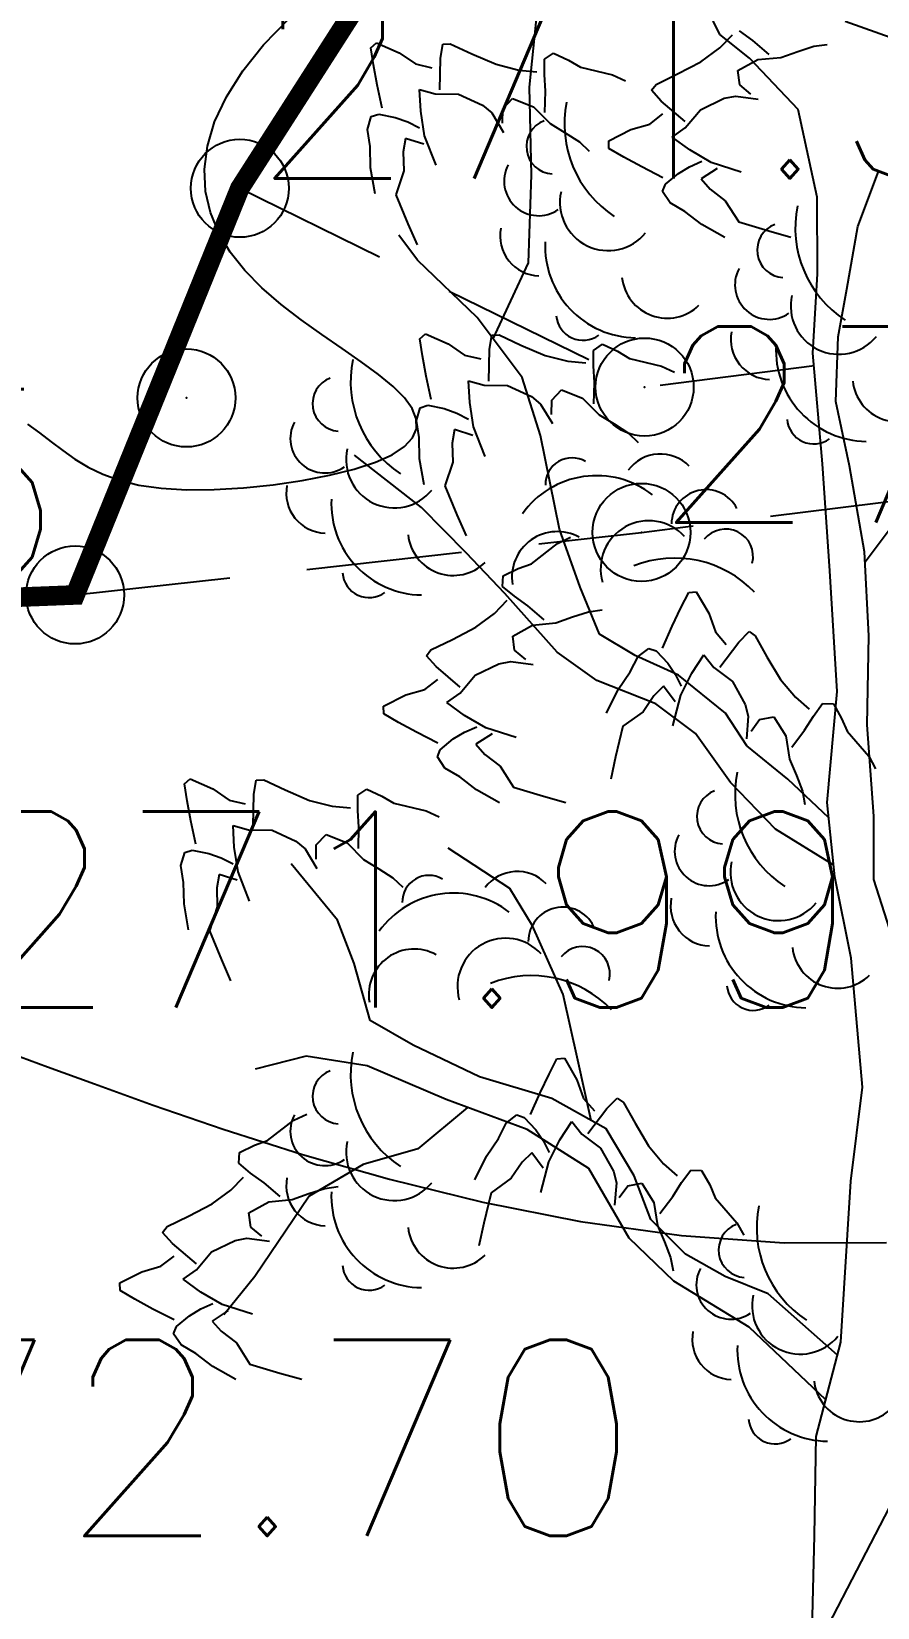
# Model space of a CAD drawing. Header units: millimetres. Extents: x 524954 to 526204, y 9523489 to 9524010.
# Drawn here: x 525398.25 to 525402.57, y 9523712.04 to 9523720.08 of the extents above; entities that cross this region are included whole.
import ezdxf
from ezdxf.enums import TextEntityAlignment as Align

# ---------------------------------------------------------------- set-up
doc = ezdxf.new("R2010")
doc.units = ezdxf.units.MM
doc.header["$PDMODE"] = 32
doc.header["$PDSIZE"] = 0.5
doc.linetypes.add('ACAD_ISO12W100', pattern=[21, 12, -3, 0, -3, 0, -3])
doc.linetypes.add('CACHE2', pattern=[4.7625, 3.175, -1.5875])
for name, color, linetype in [('Arbre', 34, 'ACAD_ISO12W100'), ('Bord Fleuve', 4, 'ACAD_ISO12W100'), ('Caniveau', 5, 'CACHE2'), ('CN_01_00', 3, 'Continuous'), ('CN_02_00', 4, 'Continuous'), ('Route - Bretelle de sortie - Construction', 7, 'Continuous'), ('Route - Bretelle de sortie - Textes - Arcs', 7, 'Continuous'), ('TopoAlt', 3, 'Continuous'), ('TOPOJIS', 7, 'Continuous')]:
    doc.layers.add(name, color=color, linetype=linetype)
doc.styles.add('Cotation', font='arial.ttf')
doc.styles.add('Simplex 1.0', font='Simplex.shx', dxfattribs={"width": 0.99, "height": 1})
doc.dimstyles.new('BRAZZAVILLE', dxfattribs={"dimtxt": 0.15, "dimasz": 0.2, "dimexe": 0.5, "dimexo": 0.5, "dimgap": 0.5, "dimtad": 0, "dimzin": 0, "dimdsep": 46, "dimtxsty": 'Cotation', "dimsah": 1, "dimcen": 0.1, "dimse1": 1, "dimse2": 1, "dimclrd": 1, "dimclre": 256, "dimclrt": 1, "dimaunit": 2, "dimazin": 0, "dimtfac": 1, "dimtdec": 4, "dimtofl": 0, "dimtmove": 0, "dimatfit": 1, "dimfxl": 1, "dimtolj": 1, "dimtzin": 0, "dimlwd": 0, "dimlwe": 0, "dimarcsym": 0})

# ---------------------------------------------------------------- blocks, each defined once
blk = doc.blocks.new('TCPOINT M')
at = {"color": 0}
blk.add_point((0, 0), dxfattribs=at)
at = {"layer": 'TopoAlt', "style": 'Simplex 1.0', "width": 0.99}
blk.add_attdef('ALT', (0.15, 0.15), '', height=1, dxfattribs=at)
blk = doc.blocks.new('v088')
at = {"linetype": 'Continuous'}
for p, q in [((-1.8059, 9.9306), (-1.7492, 10.4915)), ((-0.8352, 10.1996), (-0.9911, 10.5198)), ((-0.6834, 10.0784), (-0.8352, 10.1996)), ((-0.4354, 9.8162), (-0.6834, 10.0784)), ((-1.7966, 9.483), (-1.8059, 9.9306)), ((-0.339, 9.3704), (-0.4354, 9.8162)), ((-0.1306, 9.2193), (-0.0246, 9.5014)), ((-1.8121, 9.0349), (-1.7966, 9.483)), ((-0.337, 8.9787), (-0.339, 9.3704)), ((-2.3783, 9.048), (-2.4742, 9.1766)), ((-0.1861, 8.901), (-0.1306, 9.2193)), ((-2.0737, 8.7558), (-2.3783, 9.048)), ((-1.992, 8.6473), (-1.8121, 9.0349)), ((-0.3597, 8.574), (-0.337, 8.9787)), ((-0.2308, 8.6575), (-0.1861, 8.901)), ((-1.8434, 8.4497), (-2.0737, 8.7558)), ((-0.2426, 8.3277), (-0.2308, 8.6575)), ((-0.3105, 8.0091), (-0.3597, 8.574)), ((-1.7501, 8.1531), (-1.8434, 8.4497)), ((-0.1735, 7.9995), (-0.2426, 8.3277)), ((-1.6531, 7.6763), (-1.7501, 8.1531)), ((-2.3581, 7.786), (-2.6995, 8.0525)), ((-0.2742, 7.4626), (-0.3105, 8.0091)), ((-0.0959, 7.5596), (-0.1735, 7.9995)), ((-0.0934, 7.5087), (0.2621, 7.9837)), ((-2.1294, 7.5544), (-2.3581, 7.786)), ((-1.5474, 7.38), (-1.6531, 7.6763)), ((-0.0745, 7.1309), (-0.0959, 7.5596)), ((-1.9323, 7.3471), (-2.1294, 7.5544)), ((-0.2365, 6.8477), (-0.2742, 7.4626)), ((-1.6648, 7.048), (-1.9323, 7.3471)), ((-1.4491, 7.1395), (-1.5474, 7.38)), ((-1.2665, 7.0314), (-1.4491, 7.1395)), ((-0.0837, 6.6768), (-0.0745, 7.1309)), ((-1.4628, 6.9029), (-1.6648, 7.048)), ((-1.0467, 6.9303), (-1.2665, 7.0314)), ((-0.8063, 6.7363), (-1.0467, 6.9303)), ((-1.1618, 6.7848), (-1.4628, 6.9029)), ((-0.2869, 6.2807), (-0.2365, 6.8477)), ((-0.9597, 6.6336), (-1.1618, 6.7848)), ((-0.6972, 6.5707), (-0.8063, 6.7363)), ((-0.0491, 6.2111), (-0.0837, 6.6768)), ((-0.7803, 6.3824), (-0.9597, 6.6336)), ((-0.4884, 6.4009), (-0.6972, 6.5707)), ((-0.5514, 6.1446), (-0.7803, 6.3824)), ((-0.2789, 6.2036), (-0.4884, 6.4009)), ((-0.2479, 5.9022), (-0.2869, 6.2807)), ((-0.0486, 5.8877), (-0.0491, 6.2111)), ((-0.2539, 5.9607), (-0.5514, 6.1446)), ((-1.9071, 5.8427), (-2.2223, 6.0475)), ((-2.7868, 5.6812), (-3.0229, 5.9686)), ((-0.1646, 5.4873), (-0.2479, 5.9022)), ((0.0846, 5.4676), (-0.0486, 5.8877)), ((-1.7911, 5.6523), (-1.9071, 5.8427)), ((-2.7013, 5.4591), (-2.7868, 5.6812)), ((-1.6346, 5.3011), (-1.7911, 5.6523)), ((-0.1073, 4.8293), (-0.1646, 5.4873)), ((-2.6206, 5.1685), (-2.7013, 5.4591)), ((-1.5592, 4.9668), (-1.6346, 5.3011)), ((-2.4003, 5.0425), (-2.6206, 5.1685)), ((-2.9464, 4.9876), (-3.2062, 4.92)), ((-2.6344, 4.9381), (-2.9464, 4.9876)), ((-2.0611, 4.8817), (-2.4003, 5.0425)), ((-2.2328, 4.7662), (-2.6344, 4.9381)), ((-1.4917, 4.6586), (-1.5592, 4.9668)), ((-1.6919, 4.7713), (-2.0611, 4.8817)), ((-0.1657, 4.3492), (-0.1073, 4.8293)), ((-1.8192, 4.6131), (-2.2328, 4.7662)), ((-1.415, 4.6154), (-1.6919, 4.7713)), ((-2.1227, 4.7254), (-2.3768, 4.5144)), ((-1.5041, 4.4145), (-1.8192, 4.6131)), ((-1.2732, 4.3758), (-1.415, 4.6154)), ((-2.3768, 4.5144), (-2.655, 4.434)), ((-2.655, 4.434), (-2.9315, 4.2727)), ((-1.2976, 4.0581), (-1.5041, 4.4145)), ((-1.1877, 4.1537), (-1.2732, 4.3758)), ((-0.2169, 3.5272), (-0.1657, 4.3492)), ((-2.9315, 4.2727), (-3.209, 3.8627)), ((-1.0099, 3.9771), (-1.1877, 4.1537)), ((-1.0692, 3.839), (-1.2976, 4.0581)), ((-0.8085, 3.8631), (-1.0099, 3.9771)), ((-3.209, 3.8627), (-3.3666, 3.6666)), ((-0.589, 3.7744), (-0.8085, 3.8631)), ((-0.6849, 3.6045), (-1.0692, 3.839)), ((-0.2343, 3.4611), (-0.589, 3.7744)), ((-0.2941, 3.234), (-0.6849, 3.6045)), ((-0.3436, 3.0457), (-0.2169, 3.5272)), ((-0.3518, 2.5418), (-0.3436, 3.0457)), ((-0.3726, 1.7516), (-0.3518, 2.5418))]:
    blk.add_line(p, q, dxfattribs=at)
at = {"color": 3, "linetype": 'Continuous'}
for p, q in [((-0.6662, 10.1688), (-0.7348, 10.218)), ((-2.6162, 10.1323), (-2.587, 10.1577)), ((-2.6028, 10.0456), (-2.6162, 10.1323)), ((-2.587, 10.1577), (-2.4712, 10.1066)), ((-2.2608, 10.0773), (-2.2494, 10.1511)), ((-2.2494, 10.1511), (-2.2113, 10.1522)), ((-2.2113, 10.1522), (-2.101, 10.101)), ((-0.8359, 10.1311), (-0.7709, 10.1978)), ((-0.5833, 10.0982), (-0.6662, 10.1688)), ((-0.4378, 10.1134), (-0.3559, 10.1397)), ((-0.3559, 10.1397), (-0.2873, 10.1487)), ((-2.4712, 10.1066), (-2.3879, 10.0492)), ((-2.2643, 9.9167), (-2.2608, 10.0773)), ((-2.101, 10.101), (-1.977, 10.0475)), ((-1.7305, 9.9947), (-1.7301, 10.0737)), ((-1.7301, 10.0737), (-1.6848, 10.1049)), ((-1.6848, 10.1049), (-1.6075, 10.069)), ((-1.6075, 10.069), (-1.5466, 10.0327)), ((-1.0512, 9.9981), (-0.9313, 10.0604)), ((-0.9313, 10.0604), (-0.8359, 10.1311)), ((-0.7431, 10.0152), (-0.6418, 10.0712)), ((-0.6418, 10.0712), (-0.5231, 10.0829)), ((-0.5231, 10.0829), (-0.4378, 10.1134)), ((-2.5835, 9.9428), (-2.6028, 10.0456)), ((-2.3879, 10.0492), (-2.3057, 10.0298)), ((-1.977, 10.0475), (-1.8618, 10.0181)), ((-1.8618, 10.0181), (-1.7691, 10.0099)), ((-1.7254, 9.9105), (-1.7305, 9.9947)), ((-1.5466, 10.0327), (-1.3822, 9.9939)), ((-1.3822, 9.9939), (-1.316, 9.9632)), ((-1.1606, 9.945), (-1.0512, 9.9981)), ((-0.7336, 9.9427), (-0.7431, 10.0152)), ((-2.5582, 9.8238), (-2.5835, 9.9428)), ((-2.3678, 9.9191), (-2.2883, 9.8969)), ((-2.3619, 9.8077), (-2.3678, 9.9191)), ((-2.2883, 9.8969), (-2.1685, 9.895)), ((-2.1685, 9.895), (-2.0471, 9.8386)), ((-1.7277, 9.8016), (-1.7254, 9.9105)), ((-1.1838, 9.9148), (-1.1606, 9.945)), ((-1.1339, 9.8592), (-1.1838, 9.9148)), ((-0.677, 9.8958), (-0.7336, 9.9427)), ((-2.0471, 9.8386), (-1.9997, 9.7992)), ((-1.9438, 9.7464), (-1.9432, 9.8199)), ((-1.9432, 9.8199), (-1.893, 9.873)), ((-1.893, 9.873), (-1.7856, 9.8299)), ((-1.7856, 9.8299), (-1.7015, 9.7452)), ((-1.0116, 9.755), (-1.1339, 9.8592)), ((-1.0114, 9.724), (-0.9342, 9.8156)), ((-0.9342, 9.8156), (-0.8138, 9.874)), ((-0.8138, 9.874), (-0.7533, 9.8858)), ((-0.7533, 9.8858), (-0.6387, 9.8698)), ((-2.634, 9.7155), (-2.6142, 9.7814)), ((-2.6142, 9.7814), (-2.5764, 9.7933)), ((-2.5764, 9.7933), (-2.4916, 9.7768)), ((-2.4916, 9.7768), (-2.4283, 9.7541)), ((-2.4283, 9.7541), (-2.3676, 9.7232)), ((-2.3419, 9.6831), (-2.3619, 9.8077)), ((-1.9997, 9.7992), (-1.9397, 9.7002)), ((-1.7015, 9.7452), (-1.624, 9.6985)), ((-1.2895, 9.7147), (-1.1923, 9.7429)), ((-1.1923, 9.7429), (-1.1254, 9.7944)), ((-2.6206, 9.6288), (-2.634, 9.7155)), ((-2.4395, 9.6694), (-2.4511, 9.6011)), ((-2.3461, 9.6395), (-2.4395, 9.6694)), ((-2.2831, 9.5325), (-2.3419, 9.6831)), ((-1.624, 9.6985), (-1.5519, 9.6516)), ((-1.5519, 9.6516), (-1.5015, 9.6041)), ((-1.4022, 9.6572), (-1.2895, 9.7147)), ((-1.401, 9.6186), (-1.4022, 9.6572)), ((-1.0789, 9.6763), (-1.0114, 9.724)), ((-0.9888, 9.6106), (-1.0789, 9.6763)), ((-2.6175, 9.52), (-2.6206, 9.6288)), ((-2.4511, 9.6011), (-2.4483, 9.5032)), ((-1.3254, 9.5742), (-1.401, 9.6186)), ((-1.2335, 9.5242), (-1.3254, 9.5742)), ((-0.8796, 9.5473), (-0.9888, 9.6106)), ((-2.5946, 9.3874), (-2.6175, 9.52)), ((-2.4483, 9.5032), (-2.4883, 9.3823)), ((-1.1253, 9.4685), (-1.2335, 9.5242)), ((-1.1132, 9.4352), (-1.0467, 9.4905)), ((-1.0467, 9.4905), (-0.9892, 9.5252)), ((-0.9892, 9.5252), (-0.9269, 9.5527)), ((-0.8484, 9.5165), (-0.9306, 9.463)), ((-0.7257, 9.4976), (-0.8796, 9.5473)), ((-1.1278, 9.3984), (-1.1132, 9.4352)), ((-0.9306, 9.463), (-0.885, 9.4108)), ((-0.885, 9.4108), (-0.8073, 9.3511)), ((-2.4883, 9.3823), (-2.4269, 9.2344)), ((-1.0892, 9.3413), (-1.1278, 9.3984)), ((-1.0136, 9.2969), (-1.0892, 9.3413)), ((-0.8073, 9.3511), (-0.7389, 9.2437)), ((-0.9273, 9.2307), (-1.0136, 9.2969)), ((-2.4269, 9.2344), (-2.3802, 9.1269)), ((-0.81, 9.1646), (-0.9273, 9.2307)), ((-0.7389, 9.2437), (-0.5855, 9.1979)), ((-0.5855, 9.1979), (-0.4727, 9.1661)), ((-2.3661, 8.6466), (-2.3369, 8.6719)), ((-2.3527, 8.5599), (-2.3661, 8.6466)), ((-2.3369, 8.6719), (-2.2212, 8.6209)), ((-2.2212, 8.6209), (-2.1379, 8.5634)), ((-2.0108, 8.5916), (-1.9993, 8.6654)), ((-1.9993, 8.6654), (-1.9613, 8.6665)), ((-1.9613, 8.6665), (-1.8509, 8.6153)), ((-1.8509, 8.6153), (-1.7269, 8.5617)), ((-1.4801, 8.5879), (-1.4347, 8.6192)), ((-1.4347, 8.6192), (-1.3575, 8.5833)), ((-2.3334, 8.4571), (-2.3527, 8.5599)), ((-2.1379, 8.5634), (-2.0557, 8.544)), ((-2.0143, 8.4309), (-2.0108, 8.5916)), ((-1.7269, 8.5617), (-1.6118, 8.5324)), ((-1.6118, 8.5324), (-1.519, 8.5242)), ((-1.4805, 8.509), (-1.4801, 8.5879)), ((-1.3575, 8.5833), (-1.2966, 8.547)), ((-1.2966, 8.547), (-1.1322, 8.5082)), ((-2.3082, 8.3381), (-2.3334, 8.4571)), ((-1.4754, 8.4248), (-1.4805, 8.509)), ((-1.1322, 8.5082), (-1.066, 8.4775)), ((-2.1178, 8.4334), (-2.0382, 8.4112)), ((-2.1118, 8.322), (-2.1178, 8.4334)), ((-2.0382, 8.4112), (-1.9184, 8.4092)), ((-1.9184, 8.4092), (-1.7971, 8.3529)), ((-1.6931, 8.3341), (-1.643, 8.3873)), ((-1.643, 8.3873), (-1.5356, 8.3441)), ((-1.4776, 8.3159), (-1.4754, 8.4248)), ((-2.384, 8.2298), (-2.3641, 8.2956)), ((-2.3641, 8.2956), (-2.3264, 8.3076)), ((-2.3264, 8.3076), (-2.2415, 8.291)), ((-2.2415, 8.291), (-2.1783, 8.2684)), ((-2.0919, 8.1974), (-2.1118, 8.322)), ((-1.7971, 8.3529), (-1.7497, 8.3134)), ((-1.7497, 8.3134), (-1.6897, 8.2145)), ((-1.6937, 8.2606), (-1.6931, 8.3341)), ((-1.5356, 8.3441), (-1.4515, 8.2595)), ((-2.3706, 8.1431), (-2.384, 8.2298)), ((-2.1783, 8.2684), (-2.1175, 8.2375)), ((-1.4515, 8.2595), (-1.374, 8.2128)), ((-1.374, 8.2128), (-1.3019, 8.1659)), ((-2.3674, 8.0343), (-2.3706, 8.1431)), ((-2.1895, 8.1837), (-2.2011, 8.1153)), ((-2.0961, 8.1537), (-2.1895, 8.1837)), ((-2.0331, 8.0467), (-2.0919, 8.1974)), ((-1.3019, 8.1659), (-1.2515, 8.1184)), ((-2.2011, 8.1153), (-2.1982, 8.0174)), ((-2.3445, 7.9016), (-2.3674, 8.0343)), ((-2.1982, 8.0174), (-2.2383, 7.8966)), ((-2.2383, 7.8966), (-2.1768, 7.7487)), ((-2.1768, 7.7487), (-2.1302, 7.6412)), ((-1.7972, 7.4997), (-1.6632, 7.6026)), ((-1.6632, 7.6026), (-1.5976, 7.6345)), ((-1.8638, 7.4754), (-1.7972, 7.4997)), ((-1.9448, 7.3833), (-1.9404, 7.4382)), ((-1.9404, 7.4382), (-1.8638, 7.4754)), ((-1.8839, 7.3331), (-1.9448, 7.3833)), ((-1.8154, 7.2839), (-1.8839, 7.3331)), ((-1.0336, 7.2746), (-0.9936, 7.3527)), ((-0.9936, 7.3527), (-0.9551, 7.3561)), ((-0.9551, 7.3561), (-0.8913, 7.2468)), ((-2.0805, 7.1754), (-1.985, 7.2461)), ((-1.985, 7.2461), (-1.9201, 7.3129)), ((-1.7325, 7.2133), (-1.8154, 7.2839)), ((-1.587, 7.2285), (-1.5051, 7.2548)), ((-1.5051, 7.2548), (-1.4365, 7.2638)), ((-1.0783, 7.18), (-1.0336, 7.2746)), ((-0.8913, 7.2468), (-0.8575, 7.1514)), ((-2.2004, 7.1132), (-2.0805, 7.1754)), ((-1.8923, 7.1303), (-1.791, 7.1862)), ((-1.791, 7.1862), (-1.6722, 7.1979)), ((-1.6722, 7.1979), (-1.587, 7.2285)), ((-1.1277, 7.0688), (-1.0783, 7.18)), ((-2.3098, 7.06), (-2.2004, 7.1132)), ((-1.8828, 7.0578), (-1.8923, 7.1303)), ((-0.8575, 7.1514), (-0.8023, 7.0875)), ((-0.8351, 6.9716), (-0.7381, 7.0997)), ((-0.7381, 7.0997), (-0.6855, 7.1528)), ((-0.6855, 7.1528), (-0.654, 7.1313)), ((-0.654, 7.1313), (-0.5947, 7.0251)), ((-2.333, 7.0298), (-2.3098, 7.06)), ((-2.283, 6.9743), (-2.333, 7.0298)), ((-1.963, 6.9891), (-1.9025, 7.0009)), ((-1.9025, 7.0009), (-1.7879, 6.9849)), ((-1.8262, 7.0109), (-1.8828, 7.0578)), ((-1.2925, 6.9474), (-1.2526, 7.0255)), ((-1.2526, 7.0255), (-1.1978, 7.0672)), ((-1.1978, 7.0672), (-1.1602, 7.0548)), ((-1.1602, 7.0548), (-1.1012, 6.9916)), ((-0.978, 6.9406), (-0.9175, 7.0343)), ((-0.9175, 7.0343), (-0.8661, 6.9697)), ((-0.5947, 7.0251), (-0.5257, 6.909)), ((-2.1607, 6.8701), (-2.283, 6.9743)), ((-2.1606, 6.8391), (-2.0833, 6.9307)), ((-2.0833, 6.9307), (-1.963, 6.9891)), ((-1.3538, 6.8575), (-1.2925, 6.9474)), ((-1.1012, 6.9916), (-1.0633, 6.9361)), ((-1.0633, 6.9361), (-1.0322, 6.8755)), ((-1.0349, 6.828), (-0.978, 6.9406)), ((-0.8661, 6.9697), (-0.7702, 6.8978)), ((-2.4387, 6.8298), (-2.3415, 6.858)), ((-2.3415, 6.858), (-2.2745, 6.9095)), ((-2.228, 6.7914), (-2.1606, 6.8391)), ((-1.413, 6.7366), (-1.3538, 6.8575)), ((-1.122, 6.8741), (-1.1715, 6.8255)), ((-1.0639, 6.7951), (-1.122, 6.8741)), ((-0.7702, 6.8978), (-0.705, 6.781)), ((-0.5257, 6.909), (-0.4496, 6.8178)), ((-2.5514, 6.7723), (-2.4387, 6.8298)), ((-2.5502, 6.7337), (-2.5514, 6.7723)), ((-2.1379, 6.7256), (-2.228, 6.7914)), ((-1.1715, 6.8255), (-1.2266, 6.7446)), ((-1.0757, 6.6715), (-1.0349, 6.828)), ((-0.705, 6.781), (-0.6897, 6.7213)), ((-0.4496, 6.8178), (-0.3793, 6.7567)), ((-0.357, 6.7218), (-0.3104, 6.7855)), ((-0.3104, 6.7855), (-0.2553, 6.7842)), ((-0.2553, 6.7842), (-0.2138, 6.7099)), ((-2.4746, 6.6893), (-2.5502, 6.7337)), ((-2.3827, 6.6392), (-2.4746, 6.6893)), ((-2.0288, 6.6624), (-2.1379, 6.7256)), ((-1.2266, 6.7446), (-1.3299, 6.6702)), ((-0.6897, 6.7213), (-0.6991, 6.6059)), ((-0.6753, 6.6457), (-0.6318, 6.7049)), ((-0.6318, 6.7049), (-0.56, 6.7185)), ((-0.56, 6.7185), (-0.4983, 6.6206)), ((-0.4022, 6.6506), (-0.357, 6.7218)), ((-0.2138, 6.7099), (-0.1857, 6.6447)), ((-2.2745, 6.5836), (-2.3827, 6.6392)), ((-2.2624, 6.5503), (-2.1959, 6.6055)), ((-2.1959, 6.6055), (-2.1384, 6.6402)), ((-2.1384, 6.6402), (-2.076, 6.6678)), ((-1.9976, 6.6315), (-2.0798, 6.5781)), ((-1.8748, 6.6127), (-2.0288, 6.6624)), ((-1.3299, 6.6702), (-1.3669, 6.5144)), ((-0.4983, 6.6206), (-0.4798, 6.5027)), ((-0.4679, 6.5637), (-0.4022, 6.6506)), ((-0.1857, 6.6447), (-0.0753, 6.5169)), ((-2.2769, 6.5134), (-2.2624, 6.5503)), ((-2.2384, 6.4564), (-2.2769, 6.5134)), ((-2.0798, 6.5781), (-2.0342, 6.5259)), ((-2.0342, 6.5259), (-1.9565, 6.4662)), ((-1.3669, 6.5144), (-1.3922, 6.3999)), ((-0.0753, 6.5169), (-0.0397, 6.4532)), ((-2.1628, 6.412), (-2.2384, 6.4564)), ((-1.9565, 6.4662), (-1.8881, 6.3588)), ((-0.4798, 6.5027), (-0.4444, 6.4194)), ((-3.5682, 6.3771), (-3.539, 6.4025)), ((-3.5548, 6.2904), (-3.5682, 6.3771)), ((-3.539, 6.4025), (-3.4232, 6.3514)), ((-3.2129, 6.3221), (-3.2014, 6.3959)), ((-3.2014, 6.3959), (-3.1633, 6.397)), ((-3.1633, 6.397), (-3.053, 6.3458)), ((-2.0765, 6.3457), (-2.1628, 6.412)), ((-1.8881, 6.3588), (-1.7347, 6.313)), ((-0.4444, 6.4194), (-0.4135, 6.3391)), ((-3.5355, 6.1876), (-3.5548, 6.2904)), ((-3.4232, 6.3514), (-3.3399, 6.2939)), ((-3.3399, 6.2939), (-3.2577, 6.2746)), ((-3.2164, 6.1615), (-3.2129, 6.3221)), ((-3.053, 6.3458), (-2.929, 6.2922)), ((-2.929, 6.2922), (-2.8139, 6.2629)), ((-2.6826, 6.2395), (-2.6821, 6.3185)), ((-2.6821, 6.3185), (-2.6368, 6.3497)), ((-2.6368, 6.3497), (-2.5596, 6.3138)), ((-2.5596, 6.3138), (-2.4986, 6.2775)), ((-2.4986, 6.2775), (-2.3343, 6.2387)), ((-1.9592, 6.2797), (-2.0765, 6.3457)), ((-1.7347, 6.313), (-1.6219, 6.2812)), ((-0.4135, 6.3391), (-0.4006, 6.2711)), ((-2.8139, 6.2629), (-2.7211, 6.2547)), ((-2.6774, 6.1553), (-2.6826, 6.2395)), ((-2.3343, 6.2387), (-2.2681, 6.208)), ((-3.5103, 6.0686), (-3.5355, 6.1876)), ((-3.3198, 6.1639), (-3.2403, 6.1417)), ((-3.3139, 6.0525), (-3.3198, 6.1639)), ((-3.2403, 6.1417), (-3.1205, 6.1398)), ((-3.1205, 6.1398), (-2.9991, 6.0834)), ((-2.8952, 6.0647), (-2.845, 6.1178)), ((-2.845, 6.1178), (-2.7377, 6.0747)), ((-2.6797, 6.0464), (-2.6774, 6.1553)), ((-3.5662, 6.0262), (-3.5284, 6.0381)), ((-3.5284, 6.0381), (-3.4436, 6.0215)), ((-3.294, 5.9279), (-3.3139, 6.0525)), ((-2.9991, 6.0834), (-2.9517, 6.044)), ((-2.9517, 6.044), (-2.8917, 5.945)), ((-2.8958, 5.9912), (-2.8952, 6.0647)), ((-2.7377, 6.0747), (-2.6536, 5.99)), ((-3.5861, 5.9603), (-3.5662, 6.0262)), ((-3.5727, 5.8736), (-3.5861, 5.9603)), ((-3.4436, 6.0215), (-3.3804, 5.9989)), ((-3.3804, 5.9989), (-3.3196, 5.968)), ((-2.6536, 5.99), (-2.576, 5.9433)), ((-3.5695, 5.7648), (-3.5727, 5.8736)), ((-3.3915, 5.9142), (-3.4031, 5.8459)), ((-3.2981, 5.8843), (-3.3915, 5.9142)), ((-3.2352, 5.7773), (-3.294, 5.9279)), ((-2.576, 5.9433), (-2.5039, 5.8964)), ((-2.5039, 5.8964), (-2.4536, 5.8489)), ((-3.4031, 5.8459), (-3.4003, 5.748)), ((-3.5466, 5.6322), (-3.5695, 5.7648)), ((-3.4003, 5.748), (-3.4403, 5.6271)), ((-3.4403, 5.6271), (-3.3789, 5.4792)), ((-3.3789, 5.4792), (-3.3323, 5.3717)), ((-1.7068, 4.8945), (-1.6668, 4.9726)), ((-1.6668, 4.9726), (-1.6283, 4.976)), ((-1.6283, 4.976), (-1.5645, 4.8667)), ((-1.7514, 4.7999), (-1.7068, 4.8945)), ((-1.5645, 4.8667), (-1.5307, 4.7714)), ((-1.8008, 4.6887), (-1.7514, 4.7999)), ((-1.5307, 4.7714), (-1.4755, 4.7074)), ((-1.4112, 4.7196), (-1.3587, 4.7727)), ((-1.3587, 4.7727), (-1.3272, 4.7513)), ((-1.3272, 4.7513), (-1.2679, 4.6451)), ((-3.0095, 4.66), (-2.9439, 4.6918)), ((-1.9257, 4.6454), (-1.871, 4.6871)), ((-1.871, 4.6871), (-1.8334, 4.6747)), ((-1.8334, 4.6747), (-1.7744, 4.6115)), ((-1.5083, 4.5916), (-1.4112, 4.7196)), ((-3.1435, 4.5571), (-3.0095, 4.66)), ((-1.9657, 4.5674), (-1.9257, 4.6454)), ((-1.7744, 4.6115), (-1.7365, 4.5561)), ((-1.6512, 4.5605), (-1.5907, 4.6542)), ((-1.5907, 4.6542), (-1.5392, 4.5896)), ((-1.5392, 4.5896), (-1.4434, 4.5178)), ((-1.2679, 4.6451), (-1.1988, 4.529)), ((-3.2867, 4.4956), (-3.2101, 4.5328)), ((-3.2101, 4.5328), (-3.1435, 4.5571)), ((-2.0269, 4.4774), (-1.9657, 4.5674)), ((-1.7365, 4.5561), (-1.7054, 4.4954)), ((-1.7081, 4.4479), (-1.6512, 4.5605)), ((-1.4434, 4.5178), (-1.3781, 4.401)), ((-1.1988, 4.529), (-1.1228, 4.4377)), ((-3.2911, 4.4407), (-3.2867, 4.4956)), ((-3.2303, 4.3905), (-3.2911, 4.4407)), ((-2.0862, 4.3565), (-2.0269, 4.4774)), ((-1.8447, 4.4455), (-1.8998, 4.3645)), ((-1.7952, 4.494), (-1.8447, 4.4455)), ((-1.7371, 4.415), (-1.7952, 4.494)), ((-1.7488, 4.2914), (-1.7081, 4.4479)), ((-1.1228, 4.4377), (-1.0524, 4.3767)), ((-3.3314, 4.3035), (-3.2664, 4.3702)), ((-3.1617, 4.3413), (-3.2303, 4.3905)), ((-1.8998, 4.3645), (-2.0031, 4.2901)), ((-1.3781, 4.401), (-1.3629, 4.3412)), ((-1.0302, 4.3418), (-0.9835, 4.4054)), ((-0.9835, 4.4054), (-0.9285, 4.4041)), ((-0.9285, 4.4041), (-0.8869, 4.3298)), ((-3.4268, 4.2328), (-3.3314, 4.3035)), ((-3.0788, 4.2707), (-3.1617, 4.3413)), ((-3.0186, 4.2553), (-2.9333, 4.2859)), ((-2.9333, 4.2859), (-2.8514, 4.3121)), ((-2.8514, 4.3121), (-2.7828, 4.3211)), ((-2.0031, 4.2901), (-2.0401, 4.1343)), ((-1.3629, 4.3412), (-1.3723, 4.2259)), ((-1.3485, 4.2656), (-1.3049, 4.3248)), ((-1.3049, 4.3248), (-1.2331, 4.3384)), ((-1.2331, 4.3384), (-1.1715, 4.2405)), ((-1.1411, 4.1837), (-1.0754, 4.2705)), ((-1.0754, 4.2705), (-1.0302, 4.3418)), ((-0.8869, 4.3298), (-0.8589, 4.2646)), ((-0.8589, 4.2646), (-0.7485, 4.1368)), ((-3.5467, 4.1705), (-3.4268, 4.2328)), ((-3.2386, 4.1877), (-3.1373, 4.2436)), ((-3.2291, 4.1152), (-3.2386, 4.1877)), ((-3.1373, 4.2436), (-3.0186, 4.2553)), ((-1.1715, 4.2405), (-1.153, 4.1227)), ((-3.6793, 4.0872), (-3.6561, 4.1174)), ((-3.6561, 4.1174), (-3.5467, 4.1705)), ((-3.1725, 4.0683), (-3.2291, 4.1152)), ((-2.0401, 4.1343), (-2.0653, 4.0199)), ((-1.153, 4.1227), (-1.1176, 4.0393)), ((-0.7485, 4.1368), (-0.7129, 4.0731)), ((-3.6294, 4.0317), (-3.6793, 4.0872)), ((-3.5071, 3.9275), (-3.6294, 4.0317)), ((-3.4297, 3.988), (-3.3093, 4.0465)), ((-3.3093, 4.0465), (-3.2488, 4.0583)), ((-3.2488, 4.0583), (-3.1342, 4.0423)), ((-1.1176, 4.0393), (-1.0867, 3.9591)), ((-3.6878, 3.9154), (-3.6208, 3.9668)), ((-3.5069, 3.8964), (-3.4297, 3.988)), ((-1.0867, 3.9591), (-1.0738, 3.891)), ((-3.8977, 3.8297), (-3.785, 3.8871)), ((-3.785, 3.8871), (-3.6878, 3.9154)), ((-3.5743, 3.8488), (-3.5069, 3.8964)), ((-3.8965, 3.791), (-3.8977, 3.8297)), ((-3.8209, 3.7466), (-3.8965, 3.791)), ((-3.4842, 3.783), (-3.5743, 3.8488)), ((-3.3751, 3.7197), (-3.4842, 3.783)), ((-3.729, 3.6966), (-3.8209, 3.7466)), ((-3.4847, 3.6976), (-3.4223, 3.7252)), ((-3.2212, 3.6701), (-3.3751, 3.7197)), ((-3.6208, 3.641), (-3.729, 3.6966)), ((-3.6087, 3.6076), (-3.5422, 3.6629)), ((-3.5422, 3.6629), (-3.4847, 3.6976)), ((-3.3439, 3.6889), (-3.4261, 3.6355)), ((-3.4261, 3.6355), (-3.3805, 3.5833)), ((-3.6232, 3.5708), (-3.6087, 3.6076)), ((-3.5847, 3.5138), (-3.6232, 3.5708)), ((-3.3805, 3.5833), (-3.3028, 3.5236)), ((-3.5091, 3.4694), (-3.5847, 3.5138)), ((-3.4228, 3.4031), (-3.5091, 3.4694)), ((-3.3028, 3.5236), (-3.2344, 3.4162)), ((-3.3055, 3.337), (-3.4228, 3.4031)), ((-3.2344, 3.4162), (-3.081, 3.3703)), ((-3.081, 3.3703), (-2.9682, 3.3386))]:
    blk.add_line(p, q, dxfattribs=at)
for centre, major_axis, start_param, end_param in [((-1.0632, 9.7428), (0.3995, 0.3995), 2.158504, 3.344219), ((-1.6825, 9.6282), (-0.099, 0.099), -0.421529, 2.292047), ((-1.7599, 9.4514), (-0.1246, 0.1246), 0.293965, 2.957824), ((-1.4053, 9.3432), (0.1741, 0.1741), 2.133893, 4.816631), ((0.1148, 9.2139), (-0.3995, 0.3995), 0.587708, 1.773422), ((-1.7527, 9.1724), (-0.1445, 0.1445), 0.590553, 2.325666), ((-0.5045, 9.0993), (0.099, 0.099), 1.149268, 3.862844), ((-1.2605, 9.1191), (0.3298, 0.3298), 2.307735, 3.914618), ((-1.1039, 8.9843), (0.1641, 0.1641), 2.463212, 4.701636), ((-0.5819, 8.9225), (0.1246, 0.1246), 1.864761, 4.52862), ((-0.2273, 8.8143), (0.1741, 0.1741), 2.133893, 4.816631), ((-1.5338, 8.7756), (0.0964, 0.0964), 2.435534, 4.557933), ((-0.5746, 8.6435), (0.1445, 0.1445), 2.161349, 3.896462), ((-0.0825, 8.5902), (0.3298, 0.3298), 2.307735, 3.914618), ((-2.1547, 8.4302), (0.3995, 0.3995), 2.158504, 3.344219), ((-2.774, 8.3155), (-0.099, 0.099), -0.421529, 2.292047), ((0.0741, 8.4554), (0.1641, 0.1641), 2.463212, 4.701636), ((-2.8514, 8.1388), (-0.1246, 0.1246), 0.293965, 2.957824), ((-0.3558, 8.2467), (0.0964, 0.0964), 2.435534, 4.557933), ((-2.4968, 8.0306), (0.1741, 0.1741), 2.133893, 4.816631), ((-1.5891, 7.9031), (0.0964, 0.0964), 0.254619, 2.377018), ((-1.1385, 7.8551), (-0.1445, 0.1445), 4.692823, 6.427936), ((-1.4642, 7.4823), (0.3298, 0.3298), 0.12682, 1.733702), ((-2.8441, 7.8598), (-0.1445, 0.1445), 0.590553, 2.325666), ((-0.9057, 7.7012), (0.1246, 0.1246), 5.967031, 8.63089), ((-2.352, 7.8064), (0.3298, 0.3298), 2.307735, 3.914618), ((-1.1975, 7.4726), (-0.1741, 0.1741), 4.665366, 7.348105), ((-2.1954, 7.6717), (0.1641, 0.1641), 2.463212, 4.701636), ((-1.6643, 7.4312), (-0.1641, 0.1641), -1.288499, 0.949924), ((-0.8052, 7.5365), (-0.099, 0.099), 3.680741, 6.394318), ((-1.0661, 6.9632), (-0.3995, 0.3995), 4.689978, 5.875693), ((-2.6253, 7.463), (0.0964, 0.0964), 2.435534, 4.557933), ((-0.1929, 6.3242), (-0.3995, 0.3995), 0.587708, 1.773422), ((-0.8122, 6.2095), (-0.099, 0.099), -0.421529, 2.292047), ((-0.8896, 6.0328), (0.1246, 0.1246), 1.864761, 4.52862), ((-0.535, 5.9246), (0.1741, 0.1741), 2.133893, 4.816631), ((-2.32, 5.773), (0.0964, 0.0964), 0.254619, 2.377018), ((-1.8693, 5.7251), (0.1445, 0.1445), 6.263619, 7.998733), ((-2.1951, 5.3523), (0.3298, 0.3298), 0.12682, 1.733702), ((-0.8824, 5.7538), (-0.1445, 0.1445), 0.590553, 2.325666), ((-1.6366, 5.5711), (-0.1246, 0.1246), 4.396235, 7.060094), ((-0.3902, 5.7004), (0.3298, 0.3298), 2.307735, 3.914618), ((-1.9284, 5.3425), (0.1741, 0.1741), 6.236163, 8.918901), ((-1.536, 5.4064), (0.099, 0.099), 5.251538, 7.965114), ((-2.3952, 5.3012), (-0.1641, 0.1641), -1.288499, 0.949924), ((-0.2336, 5.5657), (-0.1641, 0.1641), 0.892416, 3.130839), ((-1.7969, 4.8332), (0.3995, 0.3995), 6.260774, 7.446489), ((-0.6635, 5.357), (0.0964, 0.0964), 2.435534, 4.557933), ((-2.1547, 4.8961), (-0.3995, 0.3995), 0.587708, 1.773422), ((-2.774, 4.7815), (-0.099, 0.099), -0.421529, 2.292047), ((-2.8514, 4.6047), (-0.1246, 0.1246), 0.293965, 2.957824), ((-2.4968, 4.4965), (0.1741, 0.1741), 2.133893, 4.816631), ((-2.8441, 4.3258), (-0.1445, 0.1445), 0.590553, 2.325666), ((-2.352, 4.2724), (0.3298, 0.3298), 2.307735, 3.914618), ((-0.0823, 4.1124), (0.3995, 0.3995), 2.158504, 3.344219), ((-2.1954, 4.1377), (0.1641, 0.1641), 2.463212, 4.701636), ((-0.7016, 3.9977), (0.099, 0.099), 1.149268, 3.862844), ((-2.6253, 3.929), (0.0964, 0.0964), 2.435534, 4.557933), ((-0.779, 3.821), (0.1246, 0.1246), 1.864761, 4.52862), ((-0.4244, 3.7128), (0.1741, 0.1741), 2.133893, 4.816631), ((-0.7718, 3.542), (-0.1445, 0.1445), 0.590553, 2.325666), ((-0.2796, 3.4886), (0.3298, 0.3298), 2.307735, 3.914618), ((-0.1231, 3.3539), (0.1641, 0.1641), 2.463212, 4.701636), ((-0.5529, 3.1452), (0.0964, 0.0964), 2.435534, 4.557933)]:
    blk.add_ellipse(centre, major_axis=major_axis, ratio=1, start_param=start_param, end_param=end_param, dxfattribs=at)
blk = doc.blocks.new('*D61')
at = {"layer": 'Defpoints', "color": 0, "transparency": 16777216}
for p in [(525446.5789, 9523699.6918), (525365.7433, 9523685.9106), (525427.473, 9523657.7743)]:
    blk.add_point(p, dxfattribs=at)
at = {"layer": 'Route - Bretelle de sortie - Construction', "color": 1, "lineweight": 0, "transparency": 16777216}
for p, q in [((525365.9507, 9523686.3656), (525385.0566, 9523728.283)), ((525387.579, 9523726.5838), (525399.8001, 9523721.0135)), ((525443.8491, 9523700.936), (525431.628, 9523706.5064)), ((525427.6803, 9523658.2293), (525446.7862, 9523700.1467))]:
    blk.add_line(p, q, dxfattribs=at)
at = {"layer": 'Route - Bretelle de sortie - Construction', "color": 1, "transparency": 16777216}
for points in [[(525387.7864, 9523727.0388), (525387.3716, 9523726.1289), (525384.8492, 9523727.8281)], [(525444.0564, 9523701.391), (525443.6417, 9523700.4811), (525446.5789, 9523699.6918)]]:
    blk.add_solid(points, dxfattribs=at)
at = {"layer": 'Route - Bretelle de sortie - Construction', "color": 1, "transparency": 16777216, "insert": (525415.714, 9523713.7599), "char_height": 3, "attachment_point": 5, "rotation": 335.49657, "style": 'Cotation'}
blk.add_mtext("\\A1;Zone d'acélération\\P70.00 m", dxfattribs=at)

msp = doc.modelspace()

# ---------------------------------------------------------------- hatches: boundary and pattern name
at = {"layer": 'Bord Fleuve', "ltscale": 0.5}
h = msp.add_hatch(dxfattribs=at)
h.set_pattern_fill('ANSI33', color=135, scale=2, angle=15, style=0)
edge = h.paths.add_edge_path()
edge.add_line((525439.3507, 9523820.3804), (525429.4285, 9523796.0204))
edge.add_line((525429.4285, 9523796.0204), (525428.8842, 9523788.1014))
edge.add_line((525428.8842, 9523788.1014), (525428.3528, 9523783.6129))
edge.add_line((525428.3528, 9523783.6129), (525432.3447, 9523771.0442))
edge.add_line((525432.3447, 9523771.0442), (525425.1553, 9523761.3956))
edge.add_line((525425.1553, 9523761.3956), (525425.603, 9523757.8565))
edge.add_line((525425.603, 9523757.8565), (525425.3921, 9523752.7675))
edge.add_line((525425.3921, 9523752.7675), (525425.5312, 9523737.2692))
edge.add_line((525425.5312, 9523737.2692), (525420.1733, 9523734.2416))
edge.add_line((525420.1733, 9523734.2416), (525409.2311, 9523730.8373))
edge.add_line((525409.2311, 9523730.8373), (525403.1497, 9523725.2617))
edge.add_line((525403.1497, 9523725.2617), (525399.3115, 9523719.2787))
edge.add_line((525399.3115, 9523719.2787), (525398.4707, 9523717.2039))
edge.add_line((525398.4707, 9523717.2039), (525387.3234, 9523716.7674))
edge.add_line((525387.3234, 9523716.7674), (525379.7428, 9523715.4168))
edge.add_line((525439.3507, 9523820.3804), (525412.0291, 9523831.392))
edge.add_line((525412.0291, 9523831.392), (525397.6744, 9523844.8293))
edge.add_line((525397.6744, 9523844.8293), (525370.0416, 9523852.8917))
edge.add_line((525370.0416, 9523852.8917), (525354.138, 9523871.2241))
edge.add_line((525335.0465, 9523740.9341), (525335.464, 9523745.7879))
edge.add_line((525335.464, 9523745.7879), (525334.8238, 9523749.4829))
edge.add_line((525334.8238, 9523749.4829), (525332.9783, 9523755.8789))
edge.add_line((525332.9783, 9523755.8789), (525332.0897, 9523761.9372))
edge.add_line((525332.0897, 9523761.9372), (525333.4824, 9523768.6592))
edge.add_line((525333.4824, 9523768.6592), (525335.7546, 9523783.4262))
edge.add_line((525335.7546, 9523783.4262), (525345.5673, 9523814.1674))
edge.add_line((525345.5673, 9523814.1674), (525355.2016, 9523841.7229))
edge.add_line((525355.2016, 9523841.7229), (525358.1589, 9523858.2542))
edge.add_line((525358.1589, 9523858.2542), (525357.8909, 9523860.4348))
edge.add_line((525357.8909, 9523860.4348), (525354.138, 9523871.2241))
edge.add_line((525335.0725, 9523740.9319), (525368.6438, 9523722.0724))
edge.add_line((525368.6438, 9523722.0724), (525369.7487, 9523720.9808))
edge.add_line((525369.7487, 9523720.9808), (525379.7428, 9523715.4168))

# ---------------------------------------------------------------- linework, layer by layer
at = {"layer": 'Bord Fleuve', "ltscale": 0.35, "flags": 128}
msp.add_lwpolyline([(525439.3507, 9523820.3804, 0.1, 0.1, 0), (525429.4285, 9523796.0204, 0.1, 0.1, 0), (525428.8842, 9523788.1014, 0.1, 0.1, 0), (525428.3528, 9523783.6129, 0.1, 0.1, 0), (525432.3447, 9523771.0442, 0.1, 0.1, 0), (525425.1553, 9523761.3956, 0.1, 0.1, 0), (525425.603, 9523757.8565, 0.1, 0.1, 0), (525425.3921, 9523752.7675, 0.1, 0.1, 0), (525425.5312, 9523737.2692, 0.1, 0.1, 0), (525420.1733, 9523734.2416, 0.1, 0.1, 0), (525409.2311, 9523730.8373, 0.1, 0.1, 0), (525403.1497, 9523725.2617, 0.1, 0.1, 0), (525399.3115, 9523719.2787, 0.1, 0.1, 0), (525398.4707, 9523717.2039, 0.1, 0.1, 0), (525387.3234, 9523716.7674, 0.1, 0.1, 0), (525379.7428, 9523715.4168, 0.1, 0.1, 0)], format="xyseb", dxfattribs=at)
at = {"layer": 'Caniveau', "ltscale": 0.25, "flags": 128}
for points in [[(525399.3115, 9523719.2787), (525401.3778, 9523718.2648), (525411.902, 9523719.5899), (525412.8274, 9523719.6687), (525425.0423, 9523714.0047), (525427.2051, 9523711.2117), (525431.0843, 9523706.2317), (525436.3225, 9523699.9972), (525436.8376, 9523699.446), (525438.5277, 9523698.6927), (525441.4181, 9523697.4594)], [(525398.4707, 9523717.2039), (525401.3617, 9523717.5232), (525412.6411, 9523718.9317), (525424.4552, 9523713.3686), (525426.6136, 9523710.7223), (525430.4945, 9523705.7544), (525435.7445, 9523699.498), (525436.337, 9523698.7992), (525441.5247, 9523696.5668)]]:
    msp.add_lwpolyline(points, dxfattribs=at)
at = {"layer": 'CN_01_00', "elevation": 271, "flags": 128}
for points in [[(525398.2277, 9523718.0747), (525398.2886, 9523718.0305), (525398.3477, 9523717.9854), (525398.4072, 9523717.9405), (525398.4695, 9523717.8972), (525398.5371, 9523717.8566), (525398.6125, 9523717.8201), (525398.698, 9523717.789), (525398.7962, 9523717.7646), (525398.9094, 9523717.7482), (525399.0389, 9523717.7406), (525399.1808, 9523717.7416), (525399.3299, 9523717.7503), (525399.4811, 9523717.7658), (525399.6293, 9523717.7875), (525399.7692, 9523717.8145), (525399.8959, 9523717.846), (525400.0041, 9523717.8812), (525400.0897, 9523717.9195), (525400.1525, 9523717.9607), (525400.1933, 9523718.0049), (525400.2128, 9523718.0519), (525400.2118, 9523718.1017), (525400.1911, 9523718.1544), (525400.1515, 9523718.2099), (525400.0938, 9523718.2682), (525400.0192, 9523718.3293), (525399.9311, 9523718.3935), (525399.8334, 9523718.461), (525399.7301, 9523718.5322), (525399.6249, 9523718.6072), (525399.5217, 9523718.6865), (525399.4245, 9523718.7702), (525399.3371, 9523718.8588), (525399.263, 9523718.9523), (525399.204, 9523719.0508), (525399.1614, 9523719.1544), (525399.1366, 9523719.2628), (525399.131, 9523719.3762), (525399.1459, 9523719.4945), (525399.1827, 9523719.6176), (525399.2428, 9523719.7455), (525399.3267, 9523719.8775), (525399.4326, 9523720.0102), (525399.5577, 9523720.1395)], [(525402.4016, 9523720.1308), (525402.8076, 9523719.9861), (525403.2504, 9523719.8296), (525403.7189, 9523719.6657), (525404.2023, 9523719.4986), (525404.6894, 9523719.3325), (525405.1695, 9523719.1717), (525405.5854, 9523719.0355)]]:
    msp.add_lwpolyline(points, dxfattribs=at)
at = {"layer": 'CN_02_00', "elevation": 272, "flags": 128}
msp.add_lwpolyline([(525398.1465, 9523714.8635), (525398.3297, 9523714.7961), (525398.569, 9523714.7089), (525398.8697, 9523714.6007), (525399.2264, 9523714.4782), (525399.6309, 9523714.3493), (525400.0753, 9523714.2224), (525400.5514, 9523714.1055), (525401.0512, 9523714.007), (525401.5667, 9523713.935), (525402.0897, 9523713.8976), (525402.6123, 9523713.9004)], dxfattribs=at)
at = {"layer": 'Route - Bretelle de sortie - Textes - Arcs'}
msp.add_line((525375.0244, 9523659.3007), (525407.2395, 9523721.4472), dxfattribs=at)

# ---------------------------------------------------------------- block references
at = {"layer": 'Arbre'}
msp.add_blockref('v088', (525402.5967, 9523709.8638), dxfattribs=at)
at = {"layer": 'TOPOJIS'}
ref = msp.add_blockref('TCPOINT M', (525399.3115, 9523719.2787, 271.35), dxfattribs=at)
ref.add_attrib('ALT', '271.35', (525399.3615, 9523719.3287, 271.35), dxfattribs={"layer": 'TopoAlt', "height": 1, "style": 'Simplex 1.0', "width": 0.99})
ref = msp.add_blockref('TCPOINT M', (525401.3617, 9523717.5232, 271.4), dxfattribs=at)
ref.add_attrib('ALT', '271.40', (525401.4117, 9523717.5732, 271.4), dxfattribs={"layer": 'TopoAlt', "height": 1, "style": 'Simplex 1.0', "width": 0.99})
for p in [(525399.0393, 9523718.2091, 270.56), (525401.3778, 9523718.2648, 271.39)]:
    msp.add_blockref('TCPOINT M', p, dxfattribs=at)
ref = msp.add_blockref('TCPOINT M', (525398.4707, 9523717.2039, 271.35), dxfattribs=at)
ref.add_attrib('ALT', '271.35', dxfattribs={"layer": 'TopoAlt', "height": 1, "style": 'Simplex 1.0', "width": 0.99}).set_placement((525398.4207, 9523717.2539, 271.35), align=Align.RIGHT)
ref = msp.add_blockref('TCPOINT M', (525397.79, 9523715.0488, 271.99), dxfattribs=at)
ref.add_attrib('ALT', '271.99', (525397.84, 9523715.0988, 271.99), dxfattribs={"layer": 'TopoAlt', "height": 1, "style": 'Simplex 1.0', "width": 0.99})
ref = msp.add_blockref('TCPOINT M', (525396.6436, 9523712.3534, 272.7), dxfattribs=at)
ref.add_attrib('ALT', '272.70', (525396.6936, 9523712.4034, 272.7), dxfattribs={"layer": 'TopoAlt', "height": 1, "style": 'Simplex 1.0', "width": 0.99})

# ---------------------------------------------------------------- dimensions: what is measured, and where the dimension line sits
at = {"layer": 'Route - Bretelle de sortie - Construction'}
dim = msp.add_aligned_dim(p1=(525365.7433, 9523685.9106), p2=(525427.473, 9523657.7743), distance=46.0663, text="Zone d'acélération\\P70.00 m", dimstyle='BRAZZAVILLE', override={"dimtxt": 3, "dimasz": 3, "dimse1": 0, "dimse2": 0, "dimclre": 1}, dxfattribs=at)
dim.commit()
dim.dimension.update_dxf_attribs({"geometry": '*D61', "text_midpoint": (525415.714, 9523713.7599)})

doc.saveas('drawing.dxf')
